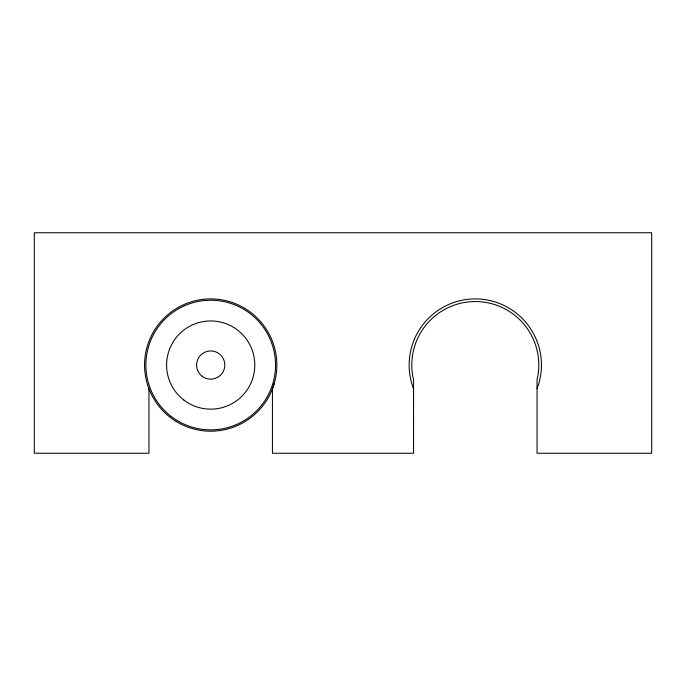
<?xml version="1.0" encoding="UTF-8"?>
<svg xmlns="http://www.w3.org/2000/svg" width="686" height="686" viewBox="0 0 686 686"><rect width="100%" height="100%" fill="white"/><g stroke="black" fill="none" stroke-linecap="round" stroke-linejoin="round"><path stroke-width="1.03" d="M274.134 383.8L272.436 388.405L272.436 453.249L413.564 453.249L413.555 379.444L412.989 377.317A63.506 63.506 0 0 1 475.424 301.548A63.506 63.506 0 0 1 537.558 377.557L537.044 379.487L537.044 453.249L651.7 453.249L651.7 232.751L34.3 232.751L34.3 453.249L148.956 453.249L148.956 388.791M537.044 388.405L538.733 383.8A66.148 66.148 0 0 0 472.663 298.95A66.148 66.148 0 0 0 413.555 388.791M176.173 421.47A66.148 66.148 0 0 0 276.827 366.744A66.148 66.148 0 0 0 179.097 306.934A66.148 66.148 0 0 0 176.173 421.47M183.857 400.041A44.101 44.101 0 0 0 254.42 370.809A44.101 44.101 0 0 0 193.821 324.307A44.101 44.101 0 0 0 183.857 400.041M202.113 376.245A14.114 14.114 0 0 0 224.691 366.89A14.114 14.114 0 0 0 205.303 352.012A14.114 14.114 0 0 0 202.113 376.245M171.234 416.479A64.827 64.827 0 0 0 274.975 373.51A64.827 64.827 0 0 0 185.889 305.159A64.827 64.827 0 0 0 171.234 416.479"/></g></svg>
